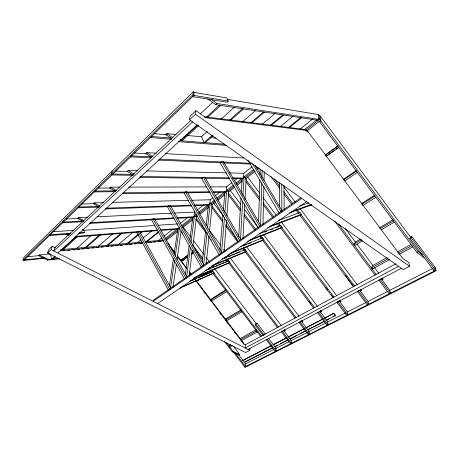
<?xml version="1.0" encoding="UTF-8"?>
<svg xmlns="http://www.w3.org/2000/svg" width="459" height="459" viewBox="0 0 459 459"><rect width="100%" height="100%" fill="white"/><g stroke="black" fill="none" stroke-linecap="round" stroke-linejoin="round"><path stroke-width="0.69" d="M279.52 207.02L279.52 182.711M266.209 339.534L275.188 351.416L276.077 350.969L276.089 348.312L268.458 338.22M262.961 224.543L263.885 186.813M264.045 180.41L264.252 171.867M260.563 225.897L261.762 183.187M261.9 178.201L262.118 170.369M258.555 221.72L259.863 179.744M260.018 174.764L260.196 169.073M55.447 247.86L52.303 246.253L48.729 249.627L47.598 253.058L245.657 352.546L249.822 350.355L249.897 348.392M233.103 351.594L244.681 366.861L245.496 366.448L245.605 363.855L238.364 354.314M242.96 238.364L244.779 204.025M245.008 199.728L246.144 178.264L244.056 176.841L243.006 195.442M232.604 178.649L242.593 178.781L243.534 178.04L243.809 173.278L229.534 172.928M240.499 239.81L242.679 201.168M238.686 236.953L240.981 198.34M241.279 193.331L242.168 178.316M224.055 251.475L226.522 220.205M226.861 215.942L228.766 191.782L226.689 190.416L224.876 212.454M213.108 192.459L225.277 192.298L226.172 191.598L226.568 186.853L210.102 186.899M221.542 252.972L224.468 217.428M219.953 250.063L222.908 215.26M223.332 210.285L224.899 191.822M206.16 263.839L209.017 236.018M209.528 231.026L212.236 204.634L210.176 203.331L207.56 228.025M194.57 205.684L208.811 205.156L209.66 204.49L210.165 199.768L191.535 200.267M203.526 266.128L207.112 232.26M202.218 262.41L205.689 230.332M206.234 225.34L208.472 204.662M189.2 275.607L192.361 250.132M192.889 245.886L196.498 216.872L194.455 215.627L191.024 242.524M177.467 218.312L193.13 217.4L193.945 216.763L194.547 212.069L174.489 213.039M186.601 277.207L190.393 247.476M185.31 274.889L189.16 245.186M189.802 240.235L192.74 217.606M173.003 287.437L176.376 264.017M176.99 259.76L181.185 230.67M170.364 289.107L174.609 260.333M175.229 256.122L179.469 227.343M189.51 119.805L195.459 114.222L195.987 110.642L205.919 117.739L306.457 130.385L308.075 131.67L402.428 258.073L408.889 262.686L409.537 266.277L403.249 269.588L189.51 119.805L190.072 116.23L195.987 110.642M161.12 230.389L178.184 229.07L178.958 228.467L179.159 227.13M169.337 286.003L173.468 258.342M174.104 254.085L177.92 228.559M193.847 95.472L194.318 92.443L193.377 91.748L23.994 257.218L22.95 260.121L23.765 260.517L193.847 95.472L192.895 94.778L193.377 91.748M112.254 171L111.439 174.024L112.335 174.563M83.343 221.674L62.579 222.816L63.749 220.871M47.598 253.058L51.184 249.696L52.303 246.253M411.144 237.636L435.465 270.271L434.145 270.936L409.858 238.353L411.144 237.636L411.803 236.448L435.39 267.758L436.05 270.816L245.215 367.252L244.676 366.988L435.499 270.408L436.05 270.816M409.858 238.353L410.524 237.165L411.803 236.448M387.149 257.574L372.88 265.44L371.314 267.93L372.197 269.106L372.817 268.108M326.389 320.365L335.558 315.396L333.923 313.222L324.404 318.144M324.771 318.213L333.923 313.222M362.518 240.855L354.555 245.536L353.671 244.36L355.381 242.048L360.246 239.168M243.247 344.107L243.792 343.452L196.326 280.793M263.214 335.575L255.084 324.829L257.011 323.079L265.491 334.295M255.084 324.829L257.011 323.079M230.378 344.491L229.052 346.034L230.923 345.007M22.95 260.121L192.895 94.778M49.933 253.942L39.267 254.997L38.579 255.652L47.529 260.092L59.641 258.796M87.812 217.245L78.5 217.692L77.697 218.455L83.308 221.519M103.395 202.631L94.078 202.884L93.229 203.687L99.161 207.049M119.919 187.134L110.613 187.163L109.712 188.018L115.731 191.569M137.465 170.679L128.187 170.45L127.229 171.362L133.558 175.246M156.198 153.163L146.909 152.652L145.887 153.622L151.722 157.368M176.17 134.487L166.892 133.649L165.802 134.694L171.718 138.664M190.978 120.298L54.942 247.602L53.835 251.039L192.528 121.922M200.342 113.866L212.781 102.271M47.529 260.092L48.224 259.45L58.913 258.314M207.606 98.754L215.621 104.641L216.866 103.487L318.661 119.351L318.334 114.561L226.941 99.299M57.794 253.047L196.974 125.037M197.978 124.877L180.743 140.701L180.209 139.49M206.332 117.2L219.385 105.209M50.14 253.919L51.942 259.054L55.08 256.168M61.89 249.914L76.033 236.924M55.287 257L53.187 258.916L51.942 259.054M63.147 249.794L77.296 236.827M182.022 140.804L198.724 125.496M207.6 117.366L220.647 105.404M82.086 229.781L83.492 229.684L84.467 232.317L83.699 233.017L78.001 233.43M228.295 101.066L227.056 102.196L192.596 96.637L193.853 95.415L228.295 101.066L226.809 97.951L194.318 92.443M76.802 248.348L90.997 235.639M207.244 131.526L201.432 136.73L204.077 142.554L212.058 135.508M220.98 119.231L234.182 107.406M84.967 247.728L99.247 235.123M229.62 120.006L242.392 108.731M86.137 247.619L100.423 235.037M205.248 142.646L213.228 135.617M230.252 120.619L243.545 108.903M242.306 121.933L255.749 110.321M98.415 246.236L113.017 233.631M106.213 245.961L120.901 233.447M251.004 122.564L263.46 111.95M252.071 122.702L264.522 112.111M107.308 245.858L121.996 233.361M118.6 244.331L132.708 232.535M262.508 123.97L275.09 113.448M170.513 287.432L139.645 231.296L137.947 231.416L136.702 232.449L168.419 290.22M186.641 276.266L154.7 218.823L153.002 218.909L151.694 219.993L184.495 279.095M203.641 264.522L170.553 205.689L168.855 205.741L167.478 206.889L201.432 267.362M221.571 252.1L187.261 191.851L185.574 191.856L184.116 193.067L219.31 254.992M240.877 239.615L204.903 177.237L203.222 177.197L201.685 178.476L238.198 241.916M260.58 225.122L223.556 161.786L221.886 161.7L220.257 163.048L258.188 228.066M126.409 244.039L138.411 234.13M140.052 232.782L141.142 231.881M270.156 125.37L282.824 114.916M127.981 243.494L138.348 234.951M139.989 233.597L142.17 231.801M271.143 125.496L283.805 115.066M137.643 242.472L140.976 239.764M143.197 237.957L152.09 230.739M280.684 126.277L292.922 116.334M288 127.82L300.691 117.647M145.578 242.059L158.43 231.755M289.279 127.642L301.592 117.785M147.104 241.52L158.837 232.122M158.252 240.688L161.625 238.037M163.869 236.27L172.859 229.19M180.163 223.441L188.029 217.25M197.014 210.17L203.756 204.863M209.935 199.998L212.746 197.789M215.552 195.574L220.05 192.04M226.23 187.174L231.847 182.751M234.09 180.978L237.464 178.327M243.643 173.462L252.071 166.829M299.819 129.231L312.74 119.059M165.469 238.29L177.857 228.605M181.798 225.524L192.499 217.159M194.186 215.833L196.441 214.078M198.69 212.316L208.266 204.829M209.327 203.997L214.456 199.986M216.711 198.225L224.594 192.057M226.281 190.737L233.602 185.017M235.851 183.256L242.048 178.413M243.735 177.088L253.873 169.164M304.546 129.536L316.934 119.851M318.661 119.351L317.502 120.258L215.621 104.641M165.946 239.277L177.817 230.022M181.775 226.935L193.078 218.117M195.339 216.355L197.037 215.036M198.73 213.71L208.34 206.217M211.169 204.014L215.122 200.927M217.382 199.166L225.3 192.998M227.561 191.231L234.342 185.941M236.603 184.179L242.254 179.773M245.083 177.57L254.125 170.518M256.954 168.315L258.084 167.432M305.562 130.408L319.694 119.392L319.424 115.496M166.376 240.292L177.69 231.497M182.212 227.98L192.39 220.062M196.349 216.987L197.479 216.103M199.745 214.347L208.793 207.313M211.622 205.11L215.581 202.035M217.841 200.273L224.629 195M228.588 191.919L234.807 187.083M237.068 185.327L242.157 181.368M245.548 178.729L255.164 171.253M257.424 169.497L259.123 168.178M306.629 131.24L320.766 120.247L318.626 118.531M410.633 237.32L320.462 116.334L320.795 120.987L319.636 121.887L416.967 252.439L423.864 257.505M180.651 260.362L188.064 254.969M192.057 252.06L193.199 251.228M325.213 155.113L337.95 145.842M180.347 260.758L187.783 255.347M191.782 252.439L192.929 251.607M325.15 155.377L337.761 146.203M181.391 261.343L187.674 256.788M191.673 253.89L193.382 252.645M326.119 156.33L334.818 150.018M335.977 149.181L338.294 147.5M181.672 261.337L187.972 256.77M191.403 254.28L193.692 252.616M326.068 156.605L338.69 147.448M301.052 197.605L153.312 300.22L153.122 301.351L301.683 198.414M307.513 132.106L308.052 131.733M157.535 303.588L306.417 201.731M199.022 277.615L207.187 272.061M343.338 179.394L356.362 170.536M201.226 276.622L209.413 271.057M343.47 179.922L356.362 171.155M196.125 281.585L200.227 278.808M206.665 274.448L211.352 271.275M344.388 181.144L357.291 172.4M212.041 271.86L212.913 271.275L214.152 272.939L179.486 288.321M227.739 261.257L228.645 260.637L229.919 262.347L228.548 263.271L193.669 278.131M243.718 250.459L245.152 249.489L246.454 251.239L245.014 252.203L211.324 266.237M261.481 238.456L262.485 237.779L263.816 239.575L262.307 240.585L228.571 254.269M279.651 226.178L280.707 225.461L282.073 227.308L280.489 228.37L247.47 241.348M298.78 213.251L299.893 212.5L301.293 214.393L299.624 215.518L267.563 227.647M361.422 203.624L374.728 195.173M210.371 299.595L225.868 289.749M210.377 300.393L225.92 290.536M361.744 204.404L374.923 196.05M211.123 301.379L226.689 291.551M362.656 205.626L375.852 197.295M225.185 319.154L241.021 309.779M379.094 228.008L393.076 219.729M225.34 320.152L241.227 310.772M353.671 244.36L361.623 239.661M379.977 228.829L393.438 220.882M226.092 321.139L241.996 311.781M381.498 229.689L394.361 222.122M239.971 338.673L256.139 329.763M397.081 252.106L410.73 244.59M240.906 339.528L256.506 330.968M371.314 267.93L388.176 258.675M398.165 253.196L411.901 245.651M229.787 347.004L232.283 345.638M241.027 340.853L257.269 331.972M372.197 269.106L389.697 259.536M399.072 254.412L412.825 246.89M232.283 351.783L233.086 351.347L239.764 354.669L238.961 355.094L232.283 351.783L224.503 341.525M396.048 263.713L245.364 344.749L245.221 348.02L398.532 266.283M416.967 252.439L418.264 251.744L422.286 254.705M247.986 349.419L401.384 268.28M284.305 329.573L285.165 330.715L284.247 331.197L283.014 330.526M320.56 310.445L321.415 311.586L320.411 312.114L319.263 311.443M340.067 300.146L340.928 301.288L339.867 301.85L338.719 301.144M360.59 289.313L361.451 290.461L360.332 291.046L359.185 290.312M382.215 277.902L383.076 279.049L381.899 279.669L380.746 278.9M242.536 360.481L271.097 345.713M272.996 344.726L286.324 337.835M288.229 336.849L304.093 328.644M305.998 327.663L323.13 318.798M242.851 360.55L271.43 345.782M273.334 344.795L286.668 337.904M287.942 337.25L304.449 328.719M305.723 328.059L322.866 319.2M245.261 361.744L272.606 347.704M274.511 346.729L277.052 345.42M280.237 343.791L287.862 339.872M289.772 338.897L296.766 335.305M299.945 333.67L305.671 330.732M307.576 329.757L312.028 327.474M313.302 326.819L323.475 321.598M326.653 319.963L329.832 318.334M333.01 316.699L334.284 316.05M244.308 362.467L272.939 347.779M274.849 346.803L288.212 339.947M290.122 338.971L306.027 330.807M307.937 329.832L324.479 321.346M245.427 363.947L273.507 349.626M275.417 348.651L288.82 341.817M290.731 340.842L307.323 332.385M308.597 331.731L325.821 322.947M327.737 321.971L345.604 312.86M347.515 311.885L366.001 302.458M367.911 301.483L387.671 291.408M389.582 290.432L432.923 268.331M283.696 330.463L291.31 340.549L291.35 343.234L290.427 343.705L281.447 331.823M301.064 320.795L309.114 331.467L309.217 334.186L308.247 334.68L298.826 322.184M319.734 311.225L327.801 321.937L327.973 324.691L326.951 325.207L317.071 312.08M339.006 300.708L347.434 311.925L347.681 314.713L346.614 315.258L336.883 302.309M359.965 290.558L368.089 301.391L368.422 304.214L367.292 304.782L357.085 291.172M381.418 279.032L389.852 290.295L390.276 293.152L389.083 293.754L378.813 280.03M180.817 287.409L214.152 272.939M189.475 281.327L212.913 271.275M192.717 280.271L196.624 278.596M197.927 278.034L199.883 277.19M201.185 276.634L203.142 275.79M204.444 275.234L206.395 274.39M207.697 273.834L211.61 272.153M195.069 277.173L229.919 262.347M205.724 270.271L228.645 260.637M208.271 269.565L210.893 268.463M212.207 267.913L214.169 267.081M215.483 266.53L217.446 265.704M218.759 265.153L220.727 264.321M222.036 263.77L224.003 262.944M225.312 262.393L227.28 261.561M212.798 265.227L246.454 251.239M224.629 258.302L226.608 257.493M229.236 256.409L231.216 255.6M232.529 255.055L234.503 254.246M235.823 253.701L239.77 252.077M222.139 258.928L245.152 249.489M230.785 252.938L263.816 239.575M240.103 246.701L262.485 237.779M243.184 245.909L246.477 244.59M247.797 244.062L251.09 242.748M249.776 239.959L282.073 227.308M259.329 233.706L280.707 225.461M264.648 232.134L266.622 231.37M270.569 229.844L272.543 229.081M276.49 227.549L278.464 226.786M269.967 226.201L301.293 214.393M278.63 220.377L299.893 212.5M289.503 212.901L311.718 204.88M291.345 211.645L311.483 204.398M299.36 206.148L308.735 202.844M44.121 257.774L24.459 259.805L23.782 260.465L44.833 258.268M27.603 256.742L38.9 255.617M62.877 250.878L65.006 250.671M67.846 250.396L69.975 250.195M72.815 249.92L74.943 249.713M77.783 249.438L79.912 249.231M82.041 249.03L84.169 248.824M87.003 248.548L89.132 248.342M91.972 248.072L94.101 247.866M96.229 247.659L98.358 247.453M101.198 247.177L103.327 246.976M106.167 246.701L108.295 246.494M111.135 246.219L113.264 246.013M115.393 245.812L117.521 245.605M120.361 245.33L122.49 245.123M125.324 244.854L127.453 244.647M129.587 244.44L131.716 244.234M134.55 243.958L136.679 243.758M139.519 243.482L141.647 243.276M148.745 242.593L151.585 242.318M153.713 242.111L155.842 241.904M158.682 241.635L160.811 241.428M61.11 250.752L142.726 242.909M145.566 242.639L163.306 240.929M60.99 249.702L141.9 242.059M145.451 241.721L163.192 240.046M75.85 236.322L157.626 230.091M160.472 229.873L178.958 228.467M75.087 237.028L137.654 232.197M139.788 232.036L157.563 230.659M70.17 233.992L49.526 235.478L50.283 234.75L70.933 233.275M79.482 232.667L84.467 232.317M83.102 230.361L154.62 225.495M158.194 225.254L177.507 223.94M53.353 231.703L73.681 230.343M89.184 223.435L151.837 219.798M154.683 219.631L173.909 218.518M89.993 222.69L174.007 217.899M176.853 217.738L193.945 216.763M63.376 222.041L82.316 221.02M66.429 219.018L78.409 218.421M97.124 216.791L171.62 213.177M105.57 208.96L168.224 206.653M170.364 206.573L191.719 205.787M105.719 208.197L169.078 205.936M170.507 205.89L191.151 205.15M194.714 205.024L209.66 204.49M99.173 207.118L78.019 207.829L78.862 207.009L98.61 206.372M81.886 204.008L93.934 203.67M111.996 202.402L188.666 200.342M122.209 193.658L184.478 192.837M187.341 192.803L210.245 192.499M123.121 192.82L209.711 191.793M213.292 191.753L226.172 191.598M114.962 191.707L94.422 191.908L95.323 191.036L115.157 190.864M98.306 188.064L110.401 188.018M128.509 187.117L206.527 186.905M139.863 177.403L202.643 178.247M204.783 178.276L229.752 178.608M140.121 176.503L202.884 177.438M205.024 177.472L229.27 177.828M232.839 177.885L243.534 178.04M132.485 175.304L111.893 174.959L112.851 174.03L132.731 174.391M115.783 171.104L127.912 171.379M146.748 170.903L226.677 172.859M157.953 160.076L220.819 162.807M223.676 162.934L250.821 164.11M158.986 159.13L221.829 161.964M223.258 162.027L250.39 163.249M151.137 157.839L130.522 156.875L131.549 155.882L151.447 156.846M134.418 153.013L146.553 153.662M165.492 153.673L244.09 158.005M178.006 141.613L226.528 145.377M179.819 140.655L224.755 144.229M171.741 139.272L150.443 137.545L151.539 136.484L171.414 138.13M154.327 133.684L167.168 134.814M187.593 135.514L201.862 136.799M210.429 137.568L216.137 138.079M39.267 254.997L48.224 259.45M51.184 249.696L249.822 350.355M245.548 344.841L243.666 343.877L195.654 280.506M66.107 234.015L68.557 235.306M68.093 233.947L69.32 234.595M78.5 217.692L84.112 220.762M283.926 330.038L285.165 330.715M300.651 321.185L301.89 321.885L302.854 321.38L301.609 320.675M94.078 202.884L100.016 206.252M110.613 187.163L116.643 190.72M320.273 310.909L321.415 311.586M347.136 315.132L347.692 315.465M128.187 170.45L134.521 174.345M339.78 300.582L340.928 301.288M146.909 152.652L152.755 156.404M360.304 289.721L361.451 290.461M166.892 133.649L172.819 137.637M381.922 278.274L383.076 279.049M195.459 114.222L409.537 266.277M211.14 99.264L216.866 103.487M318.357 114.635L320.485 116.351M233.287 346.132L239.764 354.669M235.622 353.43L245.496 366.448M226.597 342.793L233.086 351.347M195.614 219.132L205.948 232.816M208.965 236.81L209.826 237.951M210.687 239.093L211.547 240.235M226.195 259.622L227.486 261.332M228.777 263.047L277.454 327.491M182.946 226.757L190.703 237.016M193.291 240.436L203.635 254.114M206.223 257.533L209.671 262.095M212.253 265.514L213.55 267.224M214.841 268.934L256.22 323.658M255.944 324.347L264.086 335.104M267.081 339.069L276.077 350.969M192.625 244.951L202.958 258.612M205.976 262.6L206.837 263.741M209.419 267.155L210.71 268.865M211.576 270.001L212.867 271.711M213.728 272.847L261.532 336.051M181.081 231.325L182.384 233.04M194.926 249.616L202.706 259.909M210.928 270.77L211.788 271.917M212.655 273.059L260.66 336.522M167.839 243.195L174.747 252.312M177.335 255.726L186.4 267.689M189.418 271.676L191.575 274.528M194.163 277.942L195.029 279.083M169.704 246.253L174.46 252.536M177.49 256.529L186.572 268.521M189.165 271.946L190.898 274.23M193.922 278.223L194.788 279.365M189.647 273.357L190.514 274.493M203.911 292.182L204.777 293.324M219.907 313.296L220.768 314.438M226.821 322.425L227.687 323.566M234.17 332.121L235.037 333.263M318.512 312.12L327.973 324.691M228.255 192.878L240.711 209.419M244.142 213.986L255.738 229.385M260.46 235.662L314.558 307.536M308.913 301.242L311.059 304.093M228.221 194.719L240.286 210.75M244.165 215.902L254.94 230.217M259.249 235.943L260.976 238.232M262.267 239.948L313.549 308.075M213.498 202.844L223.43 216.011M246.735 246.936L298.97 316.228M299.784 321.679L309.217 334.186M211.731 205.712L222.913 220.538M225.926 224.531L237.102 239.363M243.557 247.917L296.021 317.502M211.742 207.52L222.535 221.835M225.553 225.839L237.642 241.87M242.392 248.17L244.119 250.459M244.986 251.607L295.062 318.018M209.47 230.458L220.653 245.267M223.659 249.254L224.95 250.964M227.962 254.952L228.823 256.093M230.544 258.371L281.292 325.586M281.935 330.773L291.35 343.234M196.429 218.501L205.913 231.061M225.323 256.759L226.184 257.901M227.044 259.042L278.366 326.997M247.602 177.048L259.645 193.078M263.087 197.657L275.985 214.835M281.149 221.708L336.625 295.567M337.514 301.184L347.681 314.713M245.634 179.383L259.369 197.663M263.231 202.803L273.96 217.084M278.682 223.367L280.828 226.224M281.683 227.366L334.043 297.059M325.884 287.667L327.577 289.922M331.381 294.988L333.073 297.243M245.984 181.839L259.765 200.181M263.208 204.766L272.686 217.377M277.425 223.682L279.147 225.977M280.438 227.693L332.982 297.627M333.659 313.617L335.299 315.798M229.913 189.98L240.654 204.255M244.521 209.39L258.268 227.664M263.42 234.515L317.548 306.446M345.352 228.628L355.639 242.381M356.924 244.096L372.788 265.296M374.504 267.591L378.79 273.317M338.478 224.032L376.168 274.402M379.989 279.405L390.276 293.152M334.6 221.066L374.992 275.039M283.788 186.865L295.372 202.316M300.088 208.615L357.159 284.735M358.204 290.581L368.422 304.214M274.235 178.924L279.824 186.371M283.685 191.523L292.704 203.549M297.002 209.281L299.578 212.718M300.869 214.433L354.555 286.026M345.179 275.297L350.28 282.101M351.135 283.237L353.682 286.64M270.655 176.245L279.663 188.253M283.949 193.973L291.672 204.272M296.388 210.561L298.534 213.424M299.825 215.139L353.436 286.628M320.795 120.987L418.264 251.744M255.302 165.659L282.205 211.031M252.548 163.674L281.247 212.11M247.894 160.174L279.388 213.401M221.886 161.7L259.582 226.241M203.222 177.197L239.85 240.768M185.574 191.856L220.871 253.907M168.855 205.741L202.562 265.715M153.002 218.909L185.901 278.12M137.947 231.416L169.755 289.302M305.671 130.39L305.235 129.536L204.599 116.718L205.081 117.762M60.284 249.771L60.749 251.084M434.839 267.356L435.499 270.408M433.898 269.772L434.145 270.936M283.995 185.522L284.161 209.843M281.746 183.95L281.837 211.129"/></g></svg>
